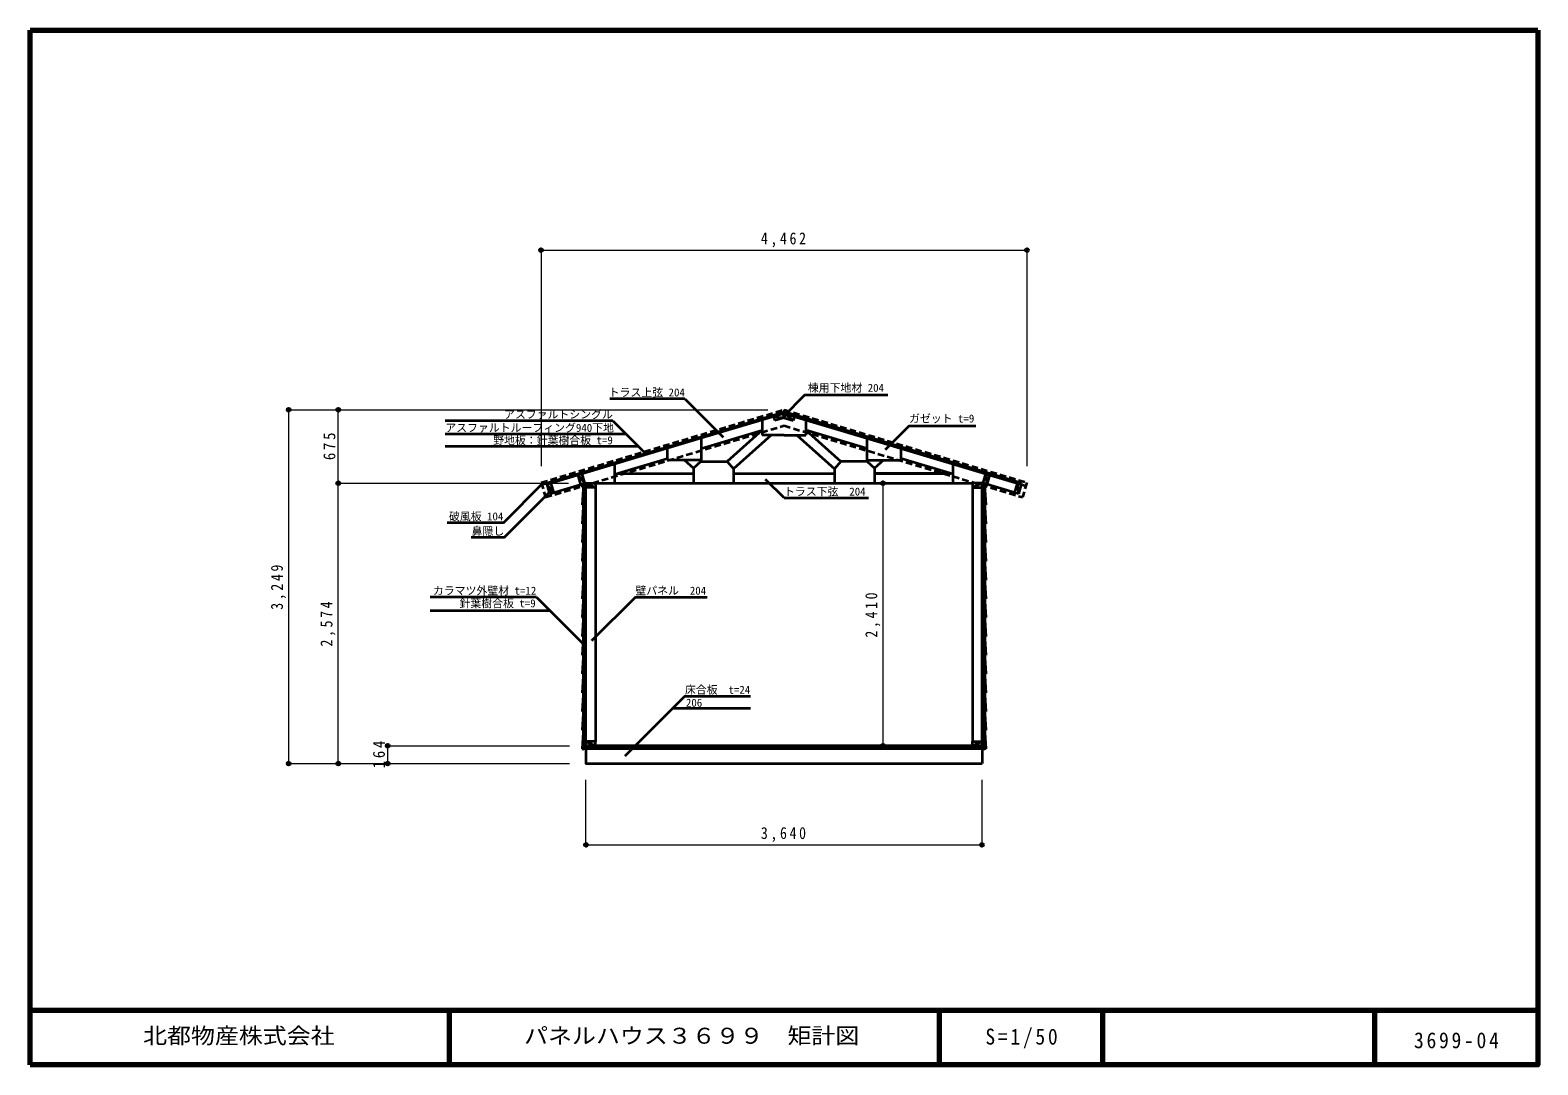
# Model space of a CAD drawing. Units: millimetres at full size, sheet at 1:50. Extents: x -22395 to 6925, y -26590 to 4750.
# Drawn here: x -22395 to -8545, y -15670 to -6170 of the extents above; entities that cross this region are included whole.
import ezdxf
from ezdxf.enums import TextEntityAlignment as Align

# ---------------------------------------------------------------- set-up
doc = ezdxf.new("R2010")
doc.units = ezdxf.units.MM
doc.header["$LTSCALE"] = 50
doc.header["$PDMODE"] = 32
doc.header["$PDSIZE"] = 30
doc.linetypes.add('DASHED1', pattern=[1.8, 1.2, -0.6])
for name, color, linetype, lineweight in [('0-0', 7, 'Continuous', 35), ('2-2', 4, 'Continuous', 9), ('F-0', 6, 'Continuous', 70)]:
    doc.layers.add(name, color=color, linetype=linetype, lineweight=lineweight)
doc.styles.add('ＭＳ ゴシック', font='')
doc.styles.get('ＭＳ ゴシック').set_extended_font_data('MS Gothic')

msp = doc.modelspace()

# ---------------------------------------------------------------- linework, layer by layer
at = {"layer": '0-0', "color": 4, "lineweight": 9}
for p, q in [((-17700.88, -8190), (-17700.88, -10173.97)), ((-17700.88, -8190), (-13239.11, -8190)), ((-13239.11, -8190), (-13239.11, -10173.97)), ((-20020, -9655), (-15620, -9655)), ((-19603.89, -9655), (-15620, -9655)), ((-19565, -9655), (-15620, -9655)), ((-19565, -10330), (-17449, -10330)), ((-19110, -12740), (-17440, -12740)), ((-20020, -12904), (-17440, -12904)), ((-19565, -12904), (-17440, -12904)), ((-19110, -12904), (-17440, -12904)), ((-17290, -13650), (-17290, -13054)), ((-13650, -13650), (-13650, -13054))]:
    msp.add_line(p, q, dxfattribs=at)
at = {"layer": '0-0'}
for p, q in [((-16380, -9555), (-17068.51, -9555)), ((-16380, -9555), (-16028.67, -9906.33)), ((-15278.71, -9519.29), (-15481.7, -9722.28)), ((-15278.71, -9519.29), (-14516.73, -9519.29)), ((-17695.64, -10341.46), (-15470, -9673.76)), ((-17652.22, -10331.56), (-15470, -9676.9)), ((-17651.64, -10333.48), (-15472.59, -9679.76)), ((-15470, -9688.38), (-16231.06, -9916.7)), ((-15470, -9688.38), (-15480.92, -9691.66)), ((-15480.92, -9691.66), (-15470, -9728.05)), ((-13286.92, -10328.69), (-15470, -9673.76)), ((-13287.78, -10331.56), (-15470, -9676.9)), ((-15470, -9688.38), (-14708.94, -9916.7)), ((-15470, -9688.38), (-15459.08, -9691.66)), ((-13288.36, -10333.48), (-15467.41, -9679.76)), ((-15459.08, -9691.66), (-15384.75, -9753.63)), ((-17041.8, -9757.14), (-18581.41, -9757.14)), ((-17041.8, -9757.14), (-16736.03, -10062.91)), ((-15669.56, -9748.25), (-15669.56, -9888.38)), ((-15566.17, -9717.23), (-15555.25, -9753.63)), ((-15566.17, -9717.23), (-15470, -9728.05)), ((-15470, -9728.05), (-15384.75, -9753.63)), ((-15373.83, -9717.23), (-15384.75, -9753.63)), ((-15270.44, -9748.25), (-15270.44, -9888.38)), ((-14321.34, -9802.36), (-14541.41, -10022.43)), ((-14321.34, -9802.36), (-13706.8, -9802.36)), ((-16919.15, -9879.79), (-18581.41, -9879.79)), ((-16231.06, -9916.7), (-17649.05, -10342.1)), ((-16232.33, -10010), (-15669.56, -9841.17)), ((-16232.33, -9917.08), (-16232.33, -10117.08)), ((-15588.98, -9888.38), (-15932.78, -10197.8)), ((-15470, -9888.38), (-15670, -9888.38)), ((-15470, -9888.38), (-15270, -9888.38)), ((-15351.02, -9888.38), (-15007.22, -10197.8)), ((-14707.67, -10010), (-15270.44, -9841.17)), ((-14708.94, -9916.7), (-13248.38, -10354.87)), ((-14707.67, -9917.08), (-14707.67, -10117.08)), ((-16804.99, -9993.95), (-18581.41, -9993.95)), ((-17024.57, -10247.67), (-16542.06, -10102.92)), ((-16542.06, -10010), (-16542.06, -10117.08)), ((-14397.94, -10010), (-14397.94, -10117.08)), ((-13915.43, -10247.67), (-14397.94, -10102.92)), ((-17299, -10330), (-17324.57, -10244.75)), ((-17024.57, -10330), (-17024.57, -10154.75)), ((-17002.33, -10241), (-16301.84, -10241)), ((-16232.33, -10117.08), (-16542.06, -10117.08)), ((-16384.55, -10117.08), (-16301.84, -10191.51)), ((-16235.32, -10131.65), (-16301.84, -10191.51)), ((-16301.84, -10191.51), (-16301.84, -10330)), ((-16251.51, -10117.08), (-16235.32, -10131.65)), ((-16235.32, -10131.65), (-15992.31, -10131.65)), ((-15932.78, -10197.8), (-15932.78, -10330)), ((-15932.78, -10241), (-15007.22, -10241)), ((-15007.22, -10197.8), (-15007.22, -10330)), ((-14704.68, -10131.65), (-14947.69, -10131.65)), ((-14707.67, -10117.08), (-14397.94, -10117.08)), ((-14688.49, -10117.08), (-14704.68, -10131.65)), ((-14704.68, -10131.65), (-14638.16, -10191.51)), ((-14555.45, -10117.08), (-14638.16, -10191.51)), ((-14638.16, -10191.51), (-14638.16, -10330)), ((-13937.67, -10241), (-14638.16, -10241)), ((-14638.16, -10241), (-13937.67, -10241)), ((-13915.43, -10330), (-13915.43, -10154.75)), ((-13641, -10330), (-13615.43, -10244.75)), ((-13615.43, -10244.75), (-13606, -10340.5)), ((-18047.79, -10692.76), (-17684.77, -10329.75)), ((-17653.08, -10328.69), (-17623.48, -10427.34)), ((-17649.05, -10342.1), (-17587.08, -10416.43)), ((-17623.48, -10427.34), (-17299, -10330)), ((-17612.66, -10331.18), (-17587.08, -10416.43)), ((-17334, -10357), (-17334, -10340.5)), ((-17314, -10357), (-17334, -10357)), ((-17311.89, -10345), (-17324, -10529.36)), ((-17312.03, -10530.14), (-17299.87, -10345)), ((-17290, -10330), (-17299, -10330)), ((-17299, -12770), (-17299, -10330)), ((-17290, -12740), (-17290, -10330)), ((-17290, -10330), (-17201, -10368)), ((-17201, -10330), (-13739, -10330)), ((-17201, -10368), (-17201, -12702)), ((-15470, -10465), (-15639.95, -10295.05)), ((-13650, -10330), (-13739, -10368)), ((-13739, -10368), (-13739, -12702)), ((-13650, -10330), (-13641, -10330)), ((-13641, -12770), (-13641, -10330)), ((-13316.52, -10427.34), (-13641, -10330)), ((-13627.97, -10530.14), (-13640.13, -10345)), ((-13628.11, -10345), (-13616, -10529.36)), ((-13626, -10357), (-13606, -10357)), ((-13606, -10357), (-13606, -10340.5)), ((-13604.6, -10340.92), (-13579.03, -10255.67)), ((-13327.34, -10331.18), (-13352.92, -10416.43)), ((-13327.34, -10331.18), (-13316.52, -10427.34)), ((-13286.92, -10328.69), (-13316.52, -10427.34)), ((-18039.72, -10828.21), (-17612.26, -10400.76)), ((-15470, -10465), (-14694.28, -10465)), ((-17324, -10529.36), (-17312.03, -10530.14)), ((-13616, -10529.36), (-13627.97, -10530.14)), ((-18047.79, -10692.76), (-18564.47, -10692.76)), ((-18039.72, -10828.21), (-18345.03, -10828.21)), ((-17745, -11375), (-18721.2, -11375)), ((-17745, -11375), (-17296.7, -11823.3)), ((-16835, -11375), (-17237.3, -11777.3)), ((-16835, -11375), (-16176.21, -11375)), ((-17617.98, -11502.02), (-18721.2, -11502.02)), ((-16380, -12285), (-16931.06, -12836.06)), ((-16380, -12285), (-15777.89, -12285)), ((-16489.04, -12394.04), (-15777.89, -12394.04)), ((-17290, -12740), (-13650, -12740)), ((-13650, -12740), (-17288.85, -12740)), ((-13650, -12740), (-13650, -12904)), ((-17310.36, -12745), (-17310.36, -12770)), ((-17299, -12745), (-17310.36, -12745)), ((-17299, -12770), (-17310.36, -12770)), ((-17299, -12770), (-17299, -12745)), ((-17299, -12770), (-17290, -12770)), ((-17290, -12764), (-13650, -12764)), ((-13641, -12770), (-13650, -12770)), ((-13641, -12770), (-13641, -12745)), ((-13641, -12745), (-13629.64, -12745)), ((-13641, -12770), (-13629.64, -12770)), ((-13629.64, -12745), (-13629.64, -12770))]:
    msp.add_line(p, q, dxfattribs=at)
at = {"layer": '0-0', "linetype": 'DASHED1'}
for p, q in [((-17700.88, -10323.97), (-15470, -9655)), ((-15470, -9655), (-15470, -9688.38)), ((-15470, -9655), (-13239.12, -10323.97)), ((-17660.66, -10458.06), (-15470, -9801.16)), ((-15470, -9801.16), (-13279.34, -10458.06)), ((-17700.89, -10323.97), (-17660.66, -10458.06)), ((-13239.11, -10323.97), (-13279.34, -10458.06))]:
    msp.add_line(p, q, dxfattribs=at)
at = {"layer": '0-0'}
for points in [[(-15459.08, -9691.66), (-15470, -9728.05), (-15555.25, -9753.63)], [(-15669.56, -9841.17), (-15992.31, -10131.65), (-15932.78, -10197.8)], [(-15270.44, -9841.17), (-14947.69, -10131.65), (-15007.22, -10197.8)], [(-17335.4, -10340.92), (-17360.97, -10255.67), (-17299, -10330)], [(-17314, -10357), (-17314, -10345), (-17299, -10345)], [(-17290, -10330), (-17201, -10330), (-17201, -10368), (-17290, -10368)], [(-13650, -10330), (-13739, -10330), (-13739, -10368), (-13650, -10368)], [(-13650, -12740), (-13650, -10330), (-13641, -10330)], [(-13626, -10357), (-13626, -10345), (-13641, -10345)], [(-17290, -12740), (-17201, -12740), (-17201, -12702), (-17290, -12702), (-17201, -12740)], [(-17290, -12740), (-17290, -12904), (-13650, -12904)], [(-13650, -12740), (-13739, -12740), (-13739, -12702), (-13650, -12702), (-13739, -12740)]]:
    msp.add_lwpolyline(points, dxfattribs=at)
for points in [[(-17324, -10701.71), (-17312.03, -10702.5), (-17298.92, -10502.93), (-17310.89, -10502.14)], [(-13616, -10701.71), (-13627.97, -10702.5), (-13641.08, -10502.93), (-13629.11, -10502.14)], [(-17324, -10874.07), (-17312.03, -10874.86), (-17298.92, -10675.29), (-17310.89, -10674.5)], [(-13616, -10874.07), (-13627.97, -10874.86), (-13641.08, -10675.29), (-13629.11, -10674.5)], [(-17324, -11046.43), (-17312.03, -11047.21), (-17298.92, -10847.64), (-17310.89, -10846.86)], [(-13616, -11046.43), (-13627.97, -11047.21), (-13641.08, -10847.64), (-13629.11, -10846.86)], [(-17324, -11218.79), (-17312.03, -11219.57), (-17298.92, -11020), (-17310.89, -11019.22)], [(-13616, -11218.79), (-13627.97, -11219.57), (-13641.08, -11020), (-13629.11, -11019.22)], [(-17324, -11391.14), (-17312.03, -11391.93), (-17298.92, -11192.36), (-17310.89, -11191.57)], [(-13616, -11391.14), (-13627.97, -11391.93), (-13641.08, -11192.36), (-13629.11, -11191.57)], [(-17324, -11563.5), (-17312.03, -11564.29), (-17298.92, -11364.72), (-17310.89, -11363.93)], [(-13616, -11563.5), (-13627.97, -11564.29), (-13641.08, -11364.72), (-13629.11, -11363.93)], [(-17324, -11735.86), (-17312.03, -11736.64), (-17298.92, -11537.07), (-17310.89, -11536.29)], [(-13616, -11735.86), (-13627.97, -11736.64), (-13641.08, -11537.07), (-13629.11, -11536.29)], [(-17324, -11908.21), (-17312.03, -11909), (-17298.92, -11709.43), (-17310.89, -11708.64)], [(-13616, -11908.21), (-13627.97, -11909), (-13641.08, -11709.43), (-13629.11, -11708.64)], [(-17324, -12080.57), (-17312.03, -12081.36), (-17298.92, -11881.79), (-17310.89, -11881)], [(-13616, -12080.57), (-13627.97, -12081.36), (-13641.08, -11881.79), (-13629.11, -11881)], [(-17324, -12252.93), (-17312.03, -12253.71), (-17298.92, -12054.14), (-17310.89, -12053.36)], [(-13616, -12252.93), (-13627.97, -12253.71), (-13641.08, -12054.14), (-13629.11, -12053.36)], [(-17324, -12425.29), (-17312.02, -12426.06), (-17299.17, -12226.47), (-17311.14, -12225.7)], [(-13616, -12425.29), (-13627.98, -12426.06), (-13640.83, -12226.47), (-13628.86, -12225.7)], [(-17324, -12597.64), (-17312.02, -12598.41), (-17299.17, -12398.83), (-17311.14, -12398.06)], [(-13616, -12597.64), (-13627.98, -12598.41), (-13640.83, -12398.83), (-13628.86, -12398.06)], [(-17324, -12770), (-17312.02, -12770.77), (-17299.17, -12571.19), (-17311.14, -12570.41)], [(-13616, -12770), (-13627.98, -12770.77), (-13640.83, -12571.19), (-13628.86, -12570.41)]]:
    msp.add_lwpolyline(points, close=True, dxfattribs=at)
for p in [(-17700.88, -8190), (-13239.11, -8190), (-20020, -9655), (-19565, -9655), (-19565, -10330), (-14560, -10330), (-19110, -12740), (-14560, -12740), (-20020, -12904), (-19565, -12904), (-19110, -12904), (-17290, -13650), (-13650, -13650)]:
    msp.add_point(p, dxfattribs=at)
at = {"layer": '2-2'}
for p, q in [((-20020, -12904), (-20020, -9655)), ((-19565, -10330), (-19565, -9655)), ((-19565, -12904), (-19565, -10330)), ((-14560, -12740), (-14560, -10330)), ((-19110, -12904), (-19110, -12740)), ((-17290, -13650), (-13650, -13650))]:
    msp.add_line(p, q, dxfattribs=at)
at = {"layer": 'F-0'}
for p, q in [((-22395, -6170), (-8545, -6170)), ((-22395, -15670), (-22395, -6170)), ((-8545, -15170), (-22395, -15170)), ((-18545, -15170), (-18545, -15670)), ((-14045, -15170), (-14045, -15670)), ((-12545, -15170), (-12545, -15670)), ((-10045, -15170), (-10045, -15670))]:
    msp.add_line(p, q, dxfattribs=at)
msp.add_lwpolyline([(-8545, -6170), (-8545, -15670), (-22395, -15670)], dxfattribs=at)

# ---------------------------------------------------------------- texts
at = {"layer": '0-0', "color": 4, "style": 'ＭＳ ゴシック'}
for s, p in [('棟用下地材 204', (-15250.87, -9512.33)), ('トラス上弦 204', (-17080, -9555)), ('アスファルトシングル', (-18041.8, -9757.14)), ('ガゼット t=9', (-14321.34, -9794.53)), ('アスファルトルーフィング940下地', (-18581.36, -9879.79)), ('野地板：針葉樹合板 t=9', (-18141.8, -9994.61)), ('トラス下弦\u3000204', (-15470, -10465)), ('破風板 104', (-18547.79, -10692.76)), ('鼻隠し', (-18339.72, -10828.21)), ('カラマツ外壁材 t=12', (-18695, -11375)), ('壁パネル\u3000204', (-16835, -11375)), ('針葉樹合板 t=9', (-18450.46, -11491.58)), ('床合板\u3000t=24', (-16380, -12285)), ('206', (-16370.9, -12403.82))]:
    msp.add_text(s, height=73.31, dxfattribs=at).set_placement(p, align=Align.BOTTOM_LEFT)
at = {"layer": '0-0', "char_height": 110, "attachment_point": 7, "style": 'ＭＳ ゴシック'}
for s, insert in [('\\T1.38;\\W0.85;4,462', (-15682.5, -8165)), ('\\T1.38;\\W0.85;3,640', (-15682.5, -13625))]:
    msp.add_mtext(s, dxfattribs=dict(at, insert=insert))
at = {"layer": '0-0', "char_height": 110, "attachment_point": 7, "rotation": 90, "style": 'ＭＳ ゴシック'}
for s, insert in [('\\T1.38;\\W0.9;675', (-19590, -10117.5)), ('\\T1.38;\\W0.85;3,249', (-20045, -11492)), ('\\T1.38;\\W0.85;2,410', (-14585, -11747.5)), ('\\T1.38;\\W0.85;2,574', (-19590, -11829.5)), ('\\T1.38;\\W0.9;164', (-19135, -12947))]:
    msp.add_mtext(s, dxfattribs=dict(at, insert=insert))
at = {"layer": 'F-0', "color": 7, "style": 'ＭＳ ゴシック', "width": 1.1}
for s, p in [('北都物産株式会社', (-21357.5, -15520)), ('パネルハウス３６９９\u3000矩計図', (-17857.5, -15520))]:
    msp.add_text(s, height=146.6, dxfattribs=at).set_placement(p, align=Align.BOTTOM_LEFT)
at = {"layer": 'F-0', "color": 7, "char_height": 146.6, "attachment_point": 7, "style": 'ＭＳ ゴシック'}
for s, insert in [('\\T1.28;\\W0.9;S=1/50', (-13620, -15520)), ('\\T1.28;\\W0.9;3699-04', (-9682.5, -15520))]:
    msp.add_mtext(s, dxfattribs=dict(at, insert=insert))

doc.saveas('drawing.dxf')
